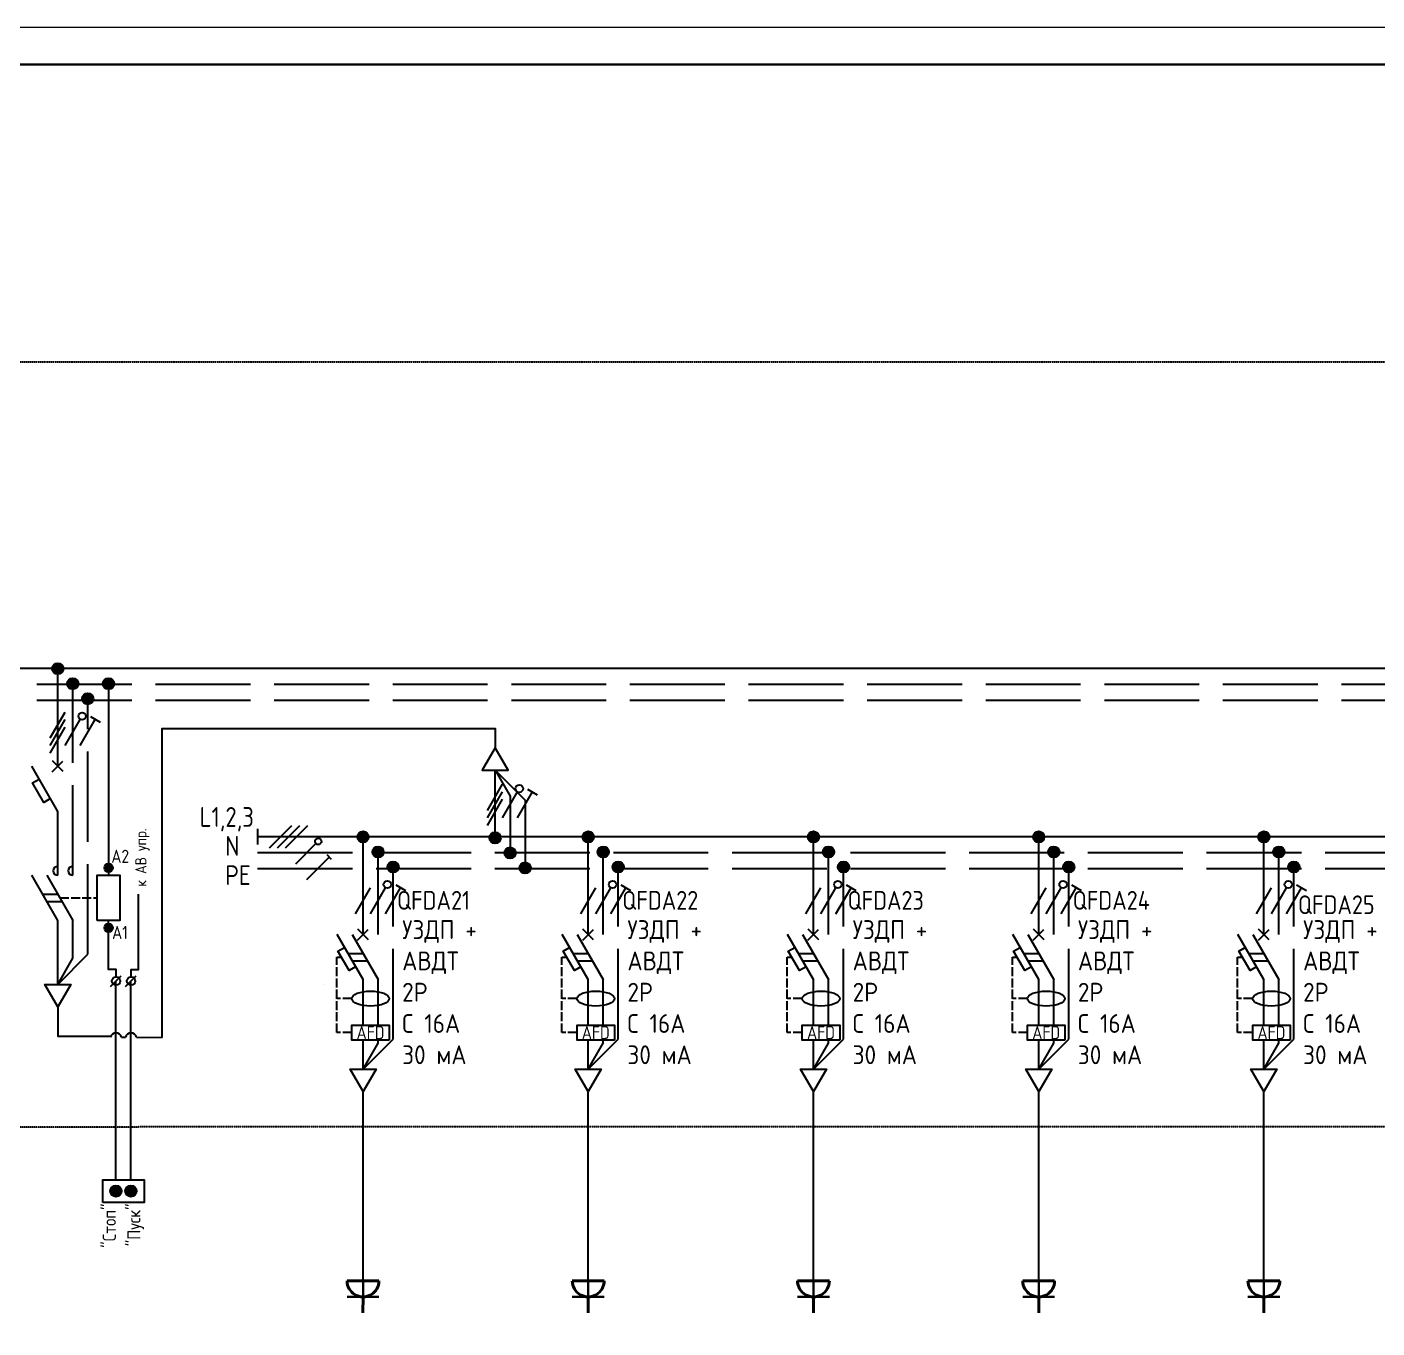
# Model space of a CAD drawing. Header units: millimetres. Extents: x -32 to 417638015, y -35 to 175284279.
# Drawn here: x 416435060 to 416453042, y 175224854 to 175242179 of the extents above; entities that cross this region are included whole.
import ezdxf
from ezdxf.enums import TextEntityAlignment as Align

# ---------------------------------------------------------------- set-up
doc = ezdxf.new("R2010")
doc.units = ezdxf.units.MM
doc.linetypes.add('ACAD_ISO02W100', pattern=[15, 12, -3])
doc.linetypes.add('DASHED2', pattern=[0.375, 0.25, -0.125])
for name, color, linetype in [('4_Однолинейная схема', 7, 'Continuous'), ('A-HATCH-WALL', 7, 'Continuous'), ('RAMKA', 7, 'Continuous')]:
    doc.layers.add(name, color=color, linetype=linetype)
doc.layers.add('ЭОМ_Розетки быт', color=5, linetype='Continuous', lineweight=30)
doc.styles.add('DS23_Isopeur', font='isocpeur.ttf')
doc.styles.add('gost 2.5', font='GOST_Common.ttf', dxfattribs={"width": 0.9, "height": 2.5})
doc.styles.add('GOST Common', font='GOST_Common.ttf', dxfattribs={"width": 0.9, "height": 350})
doc.styles.add('GOST Common ISO', font='GOST_Common.ttf', dxfattribs={"width": 0.9, "height": 2.5})
doc.styles.add('RAMKA', font='isocpeur.ttf', dxfattribs={"oblique": 15, "height": 5})
doc.styles.get("Standard").update_dxf_attribs({"font": 'arial.ttf'})

# ---------------------------------------------------------------- blocks, each defined once
blk = doc.blocks.new('*U521')
at = {"layer": '4_Однолинейная схема'}
blk.add_line((103000, 0), (0, 0), dxfattribs=at)
at = {"layer": '4_Однолинейная схема', "linetype": 'ACAD_ISO02W100', "ltscale": 100}
for p, q in [((0, -200), (103000, -200)), ((0, -400), (103000, -400))]:
    blk.add_line(p, q, dxfattribs=at)
blk = doc.blocks.new('*U1081')
at = {"lineweight": -2}
h = blk.add_hatch(color=256, dxfattribs=at)
h.dxf.hatch_style = 1
edge = h.paths.add_edge_path()
edge.add_arc((0, 0), 0.75, 0, 360)
h = blk.add_hatch(color=256, dxfattribs=at)
h.dxf.hatch_style = 1
edge = h.paths.add_edge_path()
edge.add_arc((6.76, -2), 0.75, 0, 360)
at = {"layer": 'A-HATCH-WALL', "lineweight": -2}
h = blk.add_hatch(color=256, dxfattribs=at)
h.dxf.hatch_style = 1
edge = h.paths.add_edge_path()
edge.add_arc((2, -2), 0.75, 0, 360)
h = blk.add_hatch(color=256, dxfattribs=at)
h.dxf.hatch_style = 1
edge = h.paths.add_edge_path()
edge.add_arc((4, -4), 0.75, 0, 360)
at = {"layer": 'A-HATCH-WALL'}
h = blk.add_hatch(color=0, dxfattribs=at)
h.dxf.hatch_style = 1
edge = h.paths.add_edge_path()
edge.add_arc((6.77, -26.52), 0.562, 0, 360)
h = blk.add_hatch(color=0, dxfattribs=at)
h.dxf.hatch_style = 1
edge = h.paths.add_edge_path()
edge.add_arc((6.77, -34.52), 0.562, 0, 360)
at = {"lineweight": -2}
for points in [[(0, -13), (0, 0)], [(-0.73, -13.73), (0.69, -12.31)], [(0.71, -13.71), (-0.71, -12.29)], [(0, -27.52), (0, -19), (-3.46, -13)], [(-0.98, -17.3), (-1.85, -17.8), (-3.35, -15.2), (-2.48, -14.7)], [(0, -42.04), (0, -33.52), (-3.46, -27.52)], [(-1.46, -27.52), (2, -33.52)], [(-2.02, -30.02), (-0.02, -30.02)], [(-1.44, -31.02), (0.56, -31.02)], [(7.04, -42.32), (8.46, -40.91)], [(9.04, -42.32), (10.46, -40.91)], [(35.42, -42.1), (35.42, -42.1)]]:
    blk.add_lwpolyline(points, dxfattribs=at)
at = {"linetype": 'ACAD_ISO02W100', "lineweight": -2}
for points in [[(2, -27.52), (2, -2)], [(0, -42.04), (4, -38.04), (4, -4)], [(0, -42.04), (2, -38.57), (2, -33.52)]]:
    blk.add_lwpolyline(points, dxfattribs=at)
for points in [[(6.76, -2), (6.77, -27.52)], [(9.77, -41.04), (9.77, -40.04), (10.77, -40.04), (10.77, -30.04)], [(7.77, -41.04), (7.77, -40.04), (6.77, -40.04), (6.77, -33.52)]]:
    blk.add_lwpolyline(points)
at = {"color": 1, "lineweight": -2}
for points in [[(-1, -9.23), (1, -5.77)], [(-1, -10.23), (1, -6.77)], [(1, -10.23), (3, -6.77)], [(3, -10.23), (5, -6.77)], [(4.35, -6.39), (5.65, -7.14)], [(-1, -11.23), (1, -7.77)]]:
    blk.add_lwpolyline(points, dxfattribs=at)
at = {"lineweight": -2}
for points in [[(5.27, -33.52), (5.27, -27.52), (8.27, -27.52), (8.27, -33.52)], [(0, -45.04), (-1.73, -42.04), (1.73, -42.04)]]:
    blk.add_lwpolyline(points, close=True, dxfattribs=at)
at = {"color": 1, "linetype": 'ACAD_ISO02W100', "lineweight": -2, "ltscale": 0.1}
blk.add_lwpolyline([(0.27, -30.52), (5.27, -30.52)], dxfattribs=at)
at = {"lineweight": -2}
for centre, radius in [((0, 0), 0.75), ((2, -2), 0.75), ((6.76, -2), 0.75), ((4, -4), 0.75), ((6.77, -26.52), 0.562), ((6.77, -34.52), 0.562), ((7.77, -41.6), 0.562), ((9.77, -41.6), 0.562)]:
    blk.add_circle(centre, radius, dxfattribs=at)
at = {"color": 1, "lineweight": -2}
blk.add_circle((3.25, -6.33), 0.5, dxfattribs=at)
for centre in [(0, -26.92), (2, -26.92)]:
    blk.add_arc(centre, 0.6, 90, 270)
at = {"insert": (11.27, -29.04), "char_height": 1.5, "width": 25.75, "attachment_point": 4, "rotation": 90, "style": 'GOST Common ISO'}
blk.add_mtext('к АВ упр.', dxfattribs=at)
at = {"char_height": 1.75, "width": 5.4908, "attachment_point": 5, "style": 'GOST Common ISO'}
for s, insert in [('А2', (8.32, -24.99)), ('А1', (8.29, -35.13))]:
    blk.add_mtext(s, dxfattribs=dict(at, insert=insert))
at = {"style": 'GOST Common ISO'}
blk.add_attdef('КЛЕММА_1', text='', height=1.75, dxfattribs=at).set_placement((7.21, -42.16), align=Align.TOP_RIGHT)
blk.add_attdef('КЛЕММА_2', text='', height=1.75, dxfattribs=at).set_placement((10.33, -42.16), align=Align.TOP_LEFT)
blk.add_attdef('УПРАВЛЕНИЕ', text='', height=1.75, rotation=90, dxfattribs=at).set_placement((8.76, -43.61), align=Align.MIDDLE_RIGHT)
blk = doc.blocks.new('*U1070')
at = {"lineweight": -2}
h = blk.add_hatch(color=256, dxfattribs=at)
h.dxf.hatch_style = 1
edge = h.paths.add_edge_path()
edge.add_arc((0, 0), 0.75, 0, 360)
at = {"layer": 'A-HATCH-WALL', "lineweight": -2}
h = blk.add_hatch(color=256, dxfattribs=at)
h.dxf.hatch_style = 1
edge = h.paths.add_edge_path()
edge.add_arc((2, -2), 0.75, 0, 360)
h = blk.add_hatch(color=256, dxfattribs=at)
h.dxf.hatch_style = 1
edge = h.paths.add_edge_path()
edge.add_arc((4, -4), 0.75, 0, 360)
at = {"lineweight": -2}
for points in [[(0, -13), (0, 0)], [(-0.73, -13.73), (0.69, -12.31)], [(0.71, -13.71), (-0.71, -12.29)], [(0, -25.05), (0, -19), (-3.46, -13)], [(-1.46, -13), (2, -19)], [(-0.98, -17.3), (-1.85, -17.8), (-3.35, -15.2), (-2.48, -14.7)], [(-2.02, -15.5), (-0.02, -15.5)], [(-1.44, -16.5), (0.56, -16.5)], [(0, -30.92), (0, -27.05)]]:
    blk.add_lwpolyline(points, dxfattribs=at)
at = {"linetype": 'ACAD_ISO02W100', "lineweight": -2}
for points in [[(2, -13), (2, -2)], [(4, -26.92), (4, -4)], [(2, -25.05), (2, -19)], [(0, -30.92), (4, -26.92)], [(0, -30.92), (2, -27.46), (2, -26.97)]]:
    blk.add_lwpolyline(points, dxfattribs=at)
at = {"color": 1, "lineweight": -2}
for points in [[(-1, -10.23), (1, -6.77)], [(1, -10.23), (3, -6.77)], [(3, -10.23), (5, -6.77)], [(4.35, -6.39), (5.65, -7.14)]]:
    blk.add_lwpolyline(points, dxfattribs=at)
at = {"color": 1, "linetype": 'ACAD_ISO02W100', "lineweight": -2, "ltscale": 0.1}
for points in [[(-3.5, -21.53), (-3.5, -21.53), (-3.5, -16), (-2.89, -16)], [(-1.5, -21.53), (-3.5, -21.53)], [(-1.5, -26.05), (-3.5, -26.05), (-3.5, -21.53)]]:
    blk.add_lwpolyline(points, dxfattribs=at)
at = {"lineweight": -2}
blk.add_lwpolyline([(0, -33.92), (-1.73, -30.92), (1.73, -30.92)], close=True, dxfattribs=at)
for centre in [(0, 0), (2, -2), (4, -4)]:
    blk.add_circle(centre, 0.75, dxfattribs=at)
at = {"color": 1, "lineweight": -2}
blk.add_circle((3.25, -6.33), 0.5, dxfattribs=at)
at = {"lineweight": -2}
blk.add_ellipse((1, -21.53), major_axis=(2.5, 0), ratio=0.4, dxfattribs=at)
at = {"style": 'GOST Common ISO', "width": 0.9}
blk.add_attdef('ФАЗА', text='', height=2.5, dxfattribs=at).set_placement((0, 2), align=Align.CENTER)
at = {"lineweight": -2}
blk.add_wipeout([(-1.49, -25.05), (3.5, -25.05), (3.5, -27.05), (-1.49, -27.05)], dxfattribs=at)
blk.add_lwpolyline([(3.5, -27.05), (-1.49, -27.05), (-1.49, -25.05), (3.5, -25.05)], close=True, dxfattribs=at)
at = {"lineweight": -2, "insert": (1, -26.05), "char_height": 1.75, "attachment_point": 5, "style": 'GOST Common ISO'}
blk.add_mtext_dynamic_manual_height_columns('AFD', width=4.9912, gutter_width=12.5, heights=[0], dxfattribs=at)
blk = doc.blocks.new('*U1071')
at = {"lineweight": -2}
h = blk.add_hatch(color=256, dxfattribs=at)
h.dxf.hatch_style = 1
edge = h.paths.add_edge_path()
edge.add_arc((0, 0), 0.75, 0, 360)
at = {"layer": 'A-HATCH-WALL', "lineweight": -2}
h = blk.add_hatch(color=256, dxfattribs=at)
h.dxf.hatch_style = 1
edge = h.paths.add_edge_path()
edge.add_arc((2, -2), 0.75, 0, 360)
h = blk.add_hatch(color=256, dxfattribs=at)
h.dxf.hatch_style = 1
edge = h.paths.add_edge_path()
edge.add_arc((4, -4), 0.75, 0, 360)
at = {"lineweight": -2}
for points in [[(0, -13), (0, 0)], [(-0.73, -13.73), (0.69, -12.31)], [(0.71, -13.71), (-0.71, -12.29)], [(0, -25.05), (0, -19), (-3.46, -13)], [(-1.46, -13), (2, -19)], [(-0.98, -17.3), (-1.85, -17.8), (-3.35, -15.2), (-2.48, -14.7)], [(-2.02, -15.5), (-0.02, -15.5)], [(-1.44, -16.5), (0.56, -16.5)], [(0, -30.92), (0, -27.05)]]:
    blk.add_lwpolyline(points, dxfattribs=at)
at = {"linetype": 'ACAD_ISO02W100', "lineweight": -2}
for points in [[(2, -13), (2, -2)], [(4, -26.92), (4, -4)], [(2, -25.05), (2, -19)], [(0, -30.92), (4, -26.92)], [(0, -30.92), (2, -27.46), (2, -26.97)]]:
    blk.add_lwpolyline(points, dxfattribs=at)
at = {"color": 1, "lineweight": -2}
for points in [[(-1, -10.23), (1, -6.77)], [(1, -10.23), (3, -6.77)], [(3, -10.23), (5, -6.77)], [(4.35, -6.39), (5.65, -7.14)]]:
    blk.add_lwpolyline(points, dxfattribs=at)
at = {"color": 1, "linetype": 'ACAD_ISO02W100', "lineweight": -2, "ltscale": 0.1}
for points in [[(-3.5, -21.53), (-3.5, -21.53), (-3.5, -16), (-2.89, -16)], [(-1.5, -21.53), (-3.5, -21.53)], [(-1.5, -26.05), (-3.5, -26.05), (-3.5, -21.53)]]:
    blk.add_lwpolyline(points, dxfattribs=at)
at = {"lineweight": -2}
blk.add_lwpolyline([(0, -33.92), (-1.73, -30.92), (1.73, -30.92)], close=True, dxfattribs=at)
for centre in [(0, 0), (2, -2), (4, -4)]:
    blk.add_circle(centre, 0.75, dxfattribs=at)
at = {"color": 1, "lineweight": -2}
blk.add_circle((3.25, -6.33), 0.5, dxfattribs=at)
at = {"lineweight": -2}
blk.add_ellipse((1, -21.53), major_axis=(2.5, 0), ratio=0.4, dxfattribs=at)
at = {"style": 'GOST Common ISO', "width": 0.9}
blk.add_attdef('ФАЗА', text='', height=2.5, dxfattribs=at).set_placement((0, 2), align=Align.CENTER)
at = {"lineweight": -2}
blk.add_wipeout([(-1.49, -25.05), (3.5, -25.05), (3.5, -27.05), (-1.49, -27.05)], dxfattribs=at)
blk.add_lwpolyline([(3.5, -27.05), (-1.49, -27.05), (-1.49, -25.05), (3.5, -25.05)], close=True, dxfattribs=at)
at = {"lineweight": -2, "insert": (1, -26.05), "char_height": 1.75, "attachment_point": 5, "style": 'GOST Common ISO'}
blk.add_mtext_dynamic_manual_height_columns('AFD', width=4.9912, gutter_width=12.5, heights=[0], dxfattribs=at)
blk = doc.blocks.new('*U1072')
at = {"lineweight": -2}
h = blk.add_hatch(color=256, dxfattribs=at)
h.dxf.hatch_style = 1
edge = h.paths.add_edge_path()
edge.add_arc((0, 0), 0.75, 0, 360)
at = {"layer": 'A-HATCH-WALL', "lineweight": -2}
h = blk.add_hatch(color=256, dxfattribs=at)
h.dxf.hatch_style = 1
edge = h.paths.add_edge_path()
edge.add_arc((2, -2), 0.75, 0, 360)
h = blk.add_hatch(color=256, dxfattribs=at)
h.dxf.hatch_style = 1
edge = h.paths.add_edge_path()
edge.add_arc((4, -4), 0.75, 0, 360)
at = {"lineweight": -2}
for points in [[(0, -13), (0, 0)], [(-0.73, -13.73), (0.69, -12.31)], [(0.71, -13.71), (-0.71, -12.29)], [(0, -25.05), (0, -19), (-3.46, -13)], [(-1.46, -13), (2, -19)], [(-0.98, -17.3), (-1.85, -17.8), (-3.35, -15.2), (-2.48, -14.7)], [(-2.02, -15.5), (-0.02, -15.5)], [(-1.44, -16.5), (0.56, -16.5)], [(0, -30.92), (0, -27.05)]]:
    blk.add_lwpolyline(points, dxfattribs=at)
at = {"linetype": 'ACAD_ISO02W100', "lineweight": -2}
for points in [[(2, -13), (2, -2)], [(4, -26.92), (4, -4)], [(2, -25.05), (2, -19)], [(0, -30.92), (4, -26.92)], [(0, -30.92), (2, -27.46), (2, -26.97)]]:
    blk.add_lwpolyline(points, dxfattribs=at)
at = {"color": 1, "lineweight": -2}
for points in [[(-1, -10.23), (1, -6.77)], [(1, -10.23), (3, -6.77)], [(3, -10.23), (5, -6.77)], [(4.35, -6.39), (5.65, -7.14)]]:
    blk.add_lwpolyline(points, dxfattribs=at)
at = {"color": 1, "linetype": 'ACAD_ISO02W100', "lineweight": -2, "ltscale": 0.1}
for points in [[(-3.5, -21.53), (-3.5, -21.53), (-3.5, -16), (-2.89, -16)], [(-1.5, -21.53), (-3.5, -21.53)], [(-1.5, -26.05), (-3.5, -26.05), (-3.5, -21.53)]]:
    blk.add_lwpolyline(points, dxfattribs=at)
at = {"lineweight": -2}
blk.add_lwpolyline([(0, -33.92), (-1.73, -30.92), (1.73, -30.92)], close=True, dxfattribs=at)
for centre in [(0, 0), (2, -2), (4, -4)]:
    blk.add_circle(centre, 0.75, dxfattribs=at)
at = {"color": 1, "lineweight": -2}
blk.add_circle((3.25, -6.33), 0.5, dxfattribs=at)
at = {"lineweight": -2}
blk.add_ellipse((1, -21.53), major_axis=(2.5, 0), ratio=0.4, dxfattribs=at)
at = {"style": 'GOST Common ISO', "width": 0.9}
blk.add_attdef('ФАЗА', text='', height=2.5, dxfattribs=at).set_placement((0, 2), align=Align.CENTER)
at = {"lineweight": -2}
blk.add_wipeout([(-1.49, -25.05), (3.5, -25.05), (3.5, -27.05), (-1.49, -27.05)], dxfattribs=at)
blk.add_lwpolyline([(3.5, -27.05), (-1.49, -27.05), (-1.49, -25.05), (3.5, -25.05)], close=True, dxfattribs=at)
at = {"lineweight": -2, "insert": (1, -26.05), "char_height": 1.75, "attachment_point": 5, "style": 'GOST Common ISO'}
blk.add_mtext_dynamic_manual_height_columns('AFD', width=4.9912, gutter_width=12.5, heights=[0], dxfattribs=at)
blk = doc.blocks.new('*U1073')
at = {"lineweight": -2}
h = blk.add_hatch(color=256, dxfattribs=at)
h.dxf.hatch_style = 1
edge = h.paths.add_edge_path()
edge.add_arc((0, 0), 0.75, 0, 360)
at = {"layer": 'A-HATCH-WALL', "lineweight": -2}
h = blk.add_hatch(color=256, dxfattribs=at)
h.dxf.hatch_style = 1
edge = h.paths.add_edge_path()
edge.add_arc((2, -2), 0.75, 0, 360)
h = blk.add_hatch(color=256, dxfattribs=at)
h.dxf.hatch_style = 1
edge = h.paths.add_edge_path()
edge.add_arc((4, -4), 0.75, 0, 360)
at = {"lineweight": -2}
for points in [[(0, -13), (0, 0)], [(-0.73, -13.73), (0.69, -12.31)], [(0.71, -13.71), (-0.71, -12.29)], [(0, -25.05), (0, -19), (-3.46, -13)], [(-1.46, -13), (2, -19)], [(-0.98, -17.3), (-1.85, -17.8), (-3.35, -15.2), (-2.48, -14.7)], [(-2.02, -15.5), (-0.02, -15.5)], [(-1.44, -16.5), (0.56, -16.5)], [(0, -30.92), (0, -27.05)]]:
    blk.add_lwpolyline(points, dxfattribs=at)
at = {"linetype": 'ACAD_ISO02W100', "lineweight": -2}
for points in [[(2, -13), (2, -2)], [(4, -26.92), (4, -4)], [(2, -25.05), (2, -19)], [(0, -30.92), (4, -26.92)], [(0, -30.92), (2, -27.46), (2, -26.97)]]:
    blk.add_lwpolyline(points, dxfattribs=at)
at = {"color": 1, "lineweight": -2}
for points in [[(-1, -10.23), (1, -6.77)], [(1, -10.23), (3, -6.77)], [(3, -10.23), (5, -6.77)], [(4.35, -6.39), (5.65, -7.14)]]:
    blk.add_lwpolyline(points, dxfattribs=at)
at = {"color": 1, "linetype": 'ACAD_ISO02W100', "lineweight": -2, "ltscale": 0.1}
for points in [[(-3.5, -21.53), (-3.5, -21.53), (-3.5, -16), (-2.89, -16)], [(-1.5, -21.53), (-3.5, -21.53)], [(-1.5, -26.05), (-3.5, -26.05), (-3.5, -21.53)]]:
    blk.add_lwpolyline(points, dxfattribs=at)
at = {"lineweight": -2}
blk.add_lwpolyline([(0, -33.92), (-1.73, -30.92), (1.73, -30.92)], close=True, dxfattribs=at)
for centre in [(0, 0), (2, -2), (4, -4)]:
    blk.add_circle(centre, 0.75, dxfattribs=at)
at = {"color": 1, "lineweight": -2}
blk.add_circle((3.25, -6.33), 0.5, dxfattribs=at)
at = {"lineweight": -2}
blk.add_ellipse((1, -21.53), major_axis=(2.5, 0), ratio=0.4, dxfattribs=at)
at = {"style": 'GOST Common ISO', "width": 0.9}
blk.add_attdef('ФАЗА', text='', height=2.5, dxfattribs=at).set_placement((0, 2), align=Align.CENTER)
at = {"lineweight": -2}
blk.add_wipeout([(-1.49, -25.05), (3.5, -25.05), (3.5, -27.05), (-1.49, -27.05)], dxfattribs=at)
blk.add_lwpolyline([(3.5, -27.05), (-1.49, -27.05), (-1.49, -25.05), (3.5, -25.05)], close=True, dxfattribs=at)
at = {"lineweight": -2, "insert": (1, -26.05), "char_height": 1.75, "attachment_point": 5, "style": 'GOST Common ISO'}
blk.add_mtext_dynamic_manual_height_columns('AFD', width=4.9912, gutter_width=12.5, heights=[0], dxfattribs=at)
blk = doc.blocks.new('*U1074')
at = {"lineweight": -2}
h = blk.add_hatch(color=256, dxfattribs=at)
h.dxf.hatch_style = 1
edge = h.paths.add_edge_path()
edge.add_arc((0, 0), 0.75, 0, 360)
at = {"layer": 'A-HATCH-WALL', "lineweight": -2}
h = blk.add_hatch(color=256, dxfattribs=at)
h.dxf.hatch_style = 1
edge = h.paths.add_edge_path()
edge.add_arc((2, -2), 0.75, 0, 360)
h = blk.add_hatch(color=256, dxfattribs=at)
h.dxf.hatch_style = 1
edge = h.paths.add_edge_path()
edge.add_arc((4, -4), 0.75, 0, 360)
at = {"lineweight": -2}
for points in [[(0, -13), (0, 0)], [(-0.73, -13.73), (0.69, -12.31)], [(0.71, -13.71), (-0.71, -12.29)], [(0, -25.05), (0, -19), (-3.46, -13)], [(-1.46, -13), (2, -19)], [(-0.98, -17.3), (-1.85, -17.8), (-3.35, -15.2), (-2.48, -14.7)], [(-2.02, -15.5), (-0.02, -15.5)], [(-1.44, -16.5), (0.56, -16.5)], [(0, -30.92), (0, -27.05)]]:
    blk.add_lwpolyline(points, dxfattribs=at)
at = {"linetype": 'ACAD_ISO02W100', "lineweight": -2}
for points in [[(2, -13), (2, -2)], [(4, -26.92), (4, -4)], [(2, -25.05), (2, -19)], [(0, -30.92), (4, -26.92)], [(0, -30.92), (2, -27.46), (2, -26.97)]]:
    blk.add_lwpolyline(points, dxfattribs=at)
at = {"color": 1, "lineweight": -2}
for points in [[(-1, -10.23), (1, -6.77)], [(1, -10.23), (3, -6.77)], [(3, -10.23), (5, -6.77)], [(4.35, -6.39), (5.65, -7.14)]]:
    blk.add_lwpolyline(points, dxfattribs=at)
at = {"color": 1, "linetype": 'ACAD_ISO02W100', "lineweight": -2, "ltscale": 0.1}
for points in [[(-3.5, -21.53), (-3.5, -21.53), (-3.5, -16), (-2.89, -16)], [(-1.5, -21.53), (-3.5, -21.53)], [(-1.5, -26.05), (-3.5, -26.05), (-3.5, -21.53)]]:
    blk.add_lwpolyline(points, dxfattribs=at)
at = {"lineweight": -2}
blk.add_lwpolyline([(0, -33.92), (-1.73, -30.92), (1.73, -30.92)], close=True, dxfattribs=at)
for centre in [(0, 0), (2, -2), (4, -4)]:
    blk.add_circle(centre, 0.75, dxfattribs=at)
at = {"color": 1, "lineweight": -2}
blk.add_circle((3.25, -6.33), 0.5, dxfattribs=at)
at = {"lineweight": -2}
blk.add_ellipse((1, -21.53), major_axis=(2.5, 0), ratio=0.4, dxfattribs=at)
at = {"style": 'GOST Common ISO', "width": 0.9}
blk.add_attdef('ФАЗА', text='', height=2.5, dxfattribs=at).set_placement((0, 2), align=Align.CENTER)
at = {"lineweight": -2}
blk.add_wipeout([(-1.49, -25.05), (3.5, -25.05), (3.5, -27.05), (-1.49, -27.05)], dxfattribs=at)
blk.add_lwpolyline([(3.5, -27.05), (-1.49, -27.05), (-1.49, -25.05), (3.5, -25.05)], close=True, dxfattribs=at)
at = {"lineweight": -2, "insert": (1, -26.05), "char_height": 1.75, "attachment_point": 5, "style": 'GOST Common ISO'}
blk.add_mtext_dynamic_manual_height_columns('AFD', width=4.9912, gutter_width=12.5, heights=[0], dxfattribs=at)
blk = doc.blocks.new('*U1063')
at = {"lineweight": -2}
h = blk.add_hatch(color=256, dxfattribs=at)
h.dxf.hatch_style = 1
edge = h.paths.add_edge_path()
edge.add_arc((0, 24.52), 0.75, 0, 360)
h = blk.add_hatch(color=256, dxfattribs=at)
h.dxf.hatch_style = 1
edge = h.paths.add_edge_path()
edge.add_arc((2, 22.52), 0.75, 0, 360)
h = blk.add_hatch(color=256, dxfattribs=at)
h.dxf.hatch_style = 1
edge = h.paths.add_edge_path()
edge.add_arc((4, 20.52), 0.75, 0, 360)
blk.add_lwpolyline([(0, 36.52), (-1.73, 33.52), (1.73, 33.52)], close=True, dxfattribs=at)
blk.add_lwpolyline([(0, 24.52), (0, 33.52)], dxfattribs=at)
at = {"linetype": 'ACAD_ISO02W100', "lineweight": -2}
for points in [[(0, 33.52), (2, 30.05), (2, 22.52)], [(0, 33.52), (4, 29.52), (4, 20.52)]]:
    blk.add_lwpolyline(points, dxfattribs=at)
at = {"color": 1, "lineweight": -2}
for points in [[(-1.03, 28.18), (0.97, 31.65)], [(-1.03, 27.18), (0.97, 30.65)], [(0.97, 27.18), (2.97, 30.65)], [(2.97, 27.18), (4.97, 30.65)], [(4.32, 31.02), (5.62, 30.27)], [(-1.03, 26.18), (0.97, 29.65)]]:
    blk.add_lwpolyline(points, dxfattribs=at)
blk.add_circle((3.22, 31.08), 0.5, dxfattribs=at)
at = {"lineweight": -2}
for centre in [(0, 24.52), (2, 22.52), (4, 20.52)]:
    blk.add_circle(centre, 0.75, dxfattribs=at)
blk = doc.blocks.new('*U459')
at = {"layer": '4_Однолинейная схема'}
for p, q in [((0, 100), (0, -100)), ((25000, 0), (0, 0)), ((25000, 100), (25000, -100))]:
    blk.add_line(p, q, dxfattribs=at)
at = {"layer": '4_Однолинейная схема', "color": 1}
for p, q in [((151, -141), (434, 141)), ((251, -141), (534, 141)), ((351, -141), (634, 141)), ((484, -341), (738, -87)), ((623, -541), (906, -259))]:
    blk.add_line(p, q, dxfattribs=at)
at = {"layer": '4_Однолинейная схема', "linetype": 'ACAD_ISO02W100', "ltscale": 100}
for p, q in [((0, -200), (25000, -200)), ((0, -400), (25000, -400))]:
    blk.add_line(p, q, dxfattribs=at)
at = {"layer": '4_Однолинейная схема', "color": 1}
blk.add_lwpolyline([(934, -286), (878, -231)], dxfattribs=at)
blk.add_circle((767, -59), 40.4, dxfattribs=at)
at = {"layer": '4_Однолинейная схема', "style": 'gost 2.5', "width": 0.875}
for s, p in [('L1,2,3', (-733, 125)), ('N', (-409, -241)), ('PE', (-409, -611))]:
    blk.add_text(s, height=250, dxfattribs=at).set_placement(p)
blk = doc.blocks.new('*U1068')
at = {"lineweight": 5, "transparency": 33554687}
blk.add_lwpolyline([(0, 0), (0, 420), (1486, 420), (1486, 0)], close=True, dxfattribs=at)
at = {"lineweight": 30, "transparency": 33554687}
blk.add_lwpolyline([(20, 5), (20, 415), (1481, 415), (1481, 5)], close=True, dxfattribs=at)
at = {"transparency": 33554687, "style": 'RAMKA', "oblique": 15, "width": 0.9}
for tag, height, p in [('СТРАНИЦА', 0.00025, (1481, 415)), ('ДАТА1', 2.5, (1356, 32.5)), ('ДАТА2', 2.5, (1356, 27.5)), ('СТАДИЯ', 2.5, (1438.5, 25)), ('ЛИСТ', 2.5, (1453.5, 25)), ('ЛИСТОВ', 2.5, (1471, 25)), ('ДАТА3', 2.5, (1356, 22.5)), ('ДАТА4', 2.5, (1356, 17.5)), ('ДАТА5', 2.5, (1356, 12.5)), ('ДАТА6', 2.5, (1356, 7.5))]:
    blk.add_attdef(tag, text='', height=height, dxfattribs=at).set_placement(p, align=Align.MIDDLE_CENTER)
at = {"transparency": 33554687, "style": 'RAMKA', "oblique": 15, "width": 0.9, "flags": 8}
blk.add_attdef('ШИФР', text='', height=5, dxfattribs=at).set_placement((1421, 55), align=Align.MIDDLE_CENTER)
at = {"transparency": 33554687, "style": 'RAMKA', "oblique": 15, "width": 0.9}
for tag, p in [('ДОЛЖНОСТЬ1', (1297, 32.5)), ('ФИО1', (1317, 32.5)), ('ДОЛЖНОСТЬ2', (1297, 27.5)), ('ФИО2', (1317, 27.5)), ('ДОЛЖНОСТЬ3', (1297, 22.5)), ('ФИО3', (1317, 22.5)), ('ДОЛЖНОСТЬ4', (1297, 17.5)), ('ФИО4', (1317, 17.5)), ('ДОЛЖНОСТЬ5', (1297, 12.5)), ('ФИО5', (1317, 12.5)), ('ДОЛЖНОСТЬ6', (1297, 7.5)), ('ФИО6', (1317, 7.5))]:
    blk.add_attdef(tag, text='', height=2.5, dxfattribs=at).set_placement(p, align=Align.MIDDLE_LEFT)
at = {"lineweight": 13, "transparency": 33554687, "oblique": 15, "width": 0.9}
for tag, flags, p in [('НАИМЕНОВАНИЕ', 128, (1396, 12.5)), ('КОМПАНИЯ', 15, (1456, 12.5))]:
    blk.add_attdef(tag, text='', height=2.5, dxfattribs=dict(at, flags=flags)).set_placement(p, align=Align.MIDDLE_CENTER)
at = {"transparency": 33554687, "style": 'RAMKA', "oblique": 15, "width": 0.9, "flags": 8}
blk.add_attdef('ФОРМАТЛИСТА', text='', height=2.5, dxfattribs=at).set_placement((1452, 2.5), align=Align.MIDDLE_LEFT)
at = {"lineweight": 5, "transparency": 33554687, "oblique": 15, "width": 0.9, "flags": 128}
blk.add_attdef('ОБЪЕКТ', text='', height=2.5, dxfattribs=at).set_placement((1421, 42.5), align=Align.MIDDLE_CENTER)
blk = doc.blocks.new('*U74')
at = {"color": 0, "lineweight": 40}
for p, q in [((18, 249), (-18, -249)), ((249, -18), (499, -37))]:
    blk.add_line(p, q, dxfattribs=at)
at = {"color": 0}
for p, q in [((268, 231), (231, -268)), ((0, 0), (249, -18))]:
    blk.add_line(p, q, dxfattribs=at)
at = {"color": 0, "lineweight": 40}
blk.add_arc((0, 0), 250, 265.799, 85.799, dxfattribs=at)
at = {"color": 7, "style": 'GOST Common', "width": 0.9}
for tag, p in [('КОЛВО', (36, 425)), ('ВЫСОТА', (294, -391))]:
    blk.add_attdef(tag, p, '', height=350, dxfattribs=at)
at = {"color": 7, "linetype": 'ByBlock', "style": 'GOST Common', "width": 0.9}
blk.add_attdef('ГРУППА', text='', height=350, dxfattribs=at).set_placement((-568, 0), align=Align.RIGHT)
blk = doc.blocks.new('*U1052')
at = {"linetype": 'ByBlock', "lineweight": -2}
blk.add_lwpolyline([(0, -1), (0, 443.7)], dxfattribs=at)
at = {"layer": 'ЭОМ_Розетки быт', "color": 0, "xscale": 0.15, "yscale": 0.15, "zscale": 0.15, "rotation": 274.1958433846598}
blk.add_blockref('*U74', (0, -1), dxfattribs=at)
at = {"style": 'GOST Common ISO'}
for tag, p in [('ТРАССА', (-0.3, 0)), ('1_СТРОКА', (4.4, 0)), ('2_СТРОКА', (9.2, 0)), ('3_СТРОКА', (13.9, 0)), ('4_СТРОКА', (18.4, -0.2))]:
    blk.add_attdef(tag, p, '', height=2.5, rotation=90, dxfattribs=at)
blk = doc.blocks.new('*U1053')
at = {"linetype": 'ByBlock', "lineweight": -2}
blk.add_lwpolyline([(0, -1), (0, 443.7)], dxfattribs=at)
at = {"layer": 'ЭОМ_Розетки быт', "color": 0, "xscale": 0.15, "yscale": 0.15, "zscale": 0.15, "rotation": 274.1958433846598}
blk.add_blockref('*U74', (0, -1), dxfattribs=at)
at = {"style": 'GOST Common ISO'}
for tag, p in [('ТРАССА', (-0.3, 0)), ('1_СТРОКА', (4.4, 0)), ('2_СТРОКА', (9.2, 0)), ('3_СТРОКА', (13.9, 0)), ('4_СТРОКА', (18.4, -0.2))]:
    blk.add_attdef(tag, p, '', height=2.5, rotation=90, dxfattribs=at)
blk = doc.blocks.new('*U1054')
at = {"linetype": 'ByBlock', "lineweight": -2}
blk.add_lwpolyline([(0, -1), (0, 443.7)], dxfattribs=at)
at = {"layer": 'ЭОМ_Розетки быт', "color": 0, "xscale": 0.15, "yscale": 0.15, "zscale": 0.15, "rotation": 274.1958433846598}
blk.add_blockref('*U74', (0, -1), dxfattribs=at)
at = {"style": 'GOST Common ISO'}
for tag, p in [('ТРАССА', (-0.3, 0)), ('1_СТРОКА', (4.4, 0)), ('2_СТРОКА', (9.2, 0)), ('3_СТРОКА', (13.9, 0)), ('4_СТРОКА', (18.4, -0.2))]:
    blk.add_attdef(tag, p, '', height=2.5, rotation=90, dxfattribs=at)
blk = doc.blocks.new('*U1055')
at = {"linetype": 'ByBlock', "lineweight": -2}
blk.add_lwpolyline([(0, -1), (0, 443.7)], dxfattribs=at)
at = {"layer": 'ЭОМ_Розетки быт', "color": 0, "xscale": 0.15, "yscale": 0.15, "zscale": 0.15, "rotation": 274.1958433846598}
blk.add_blockref('*U74', (0, -1), dxfattribs=at)
at = {"style": 'GOST Common ISO'}
for tag, p in [('ТРАССА', (-0.3, 0)), ('1_СТРОКА', (4.4, 0)), ('2_СТРОКА', (9.2, 0)), ('3_СТРОКА', (13.9, 0)), ('4_СТРОКА', (18.4, -0.2))]:
    blk.add_attdef(tag, p, '', height=2.5, rotation=90, dxfattribs=at)
blk = doc.blocks.new('*U1056')
at = {"linetype": 'ByBlock', "lineweight": -2}
blk.add_lwpolyline([(0, -1), (0, 443.7)], dxfattribs=at)
at = {"layer": 'ЭОМ_Розетки быт', "color": 0, "xscale": 0.15, "yscale": 0.15, "zscale": 0.15, "rotation": 274.1958433846598}
blk.add_blockref('*U74', (0, -1), dxfattribs=at)
at = {"style": 'GOST Common ISO'}
for tag, p in [('ТРАССА', (-0.3, 0)), ('1_СТРОКА', (4.4, 0)), ('2_СТРОКА', (9.2, 0)), ('3_СТРОКА', (13.9, 0)), ('4_СТРОКА', (18.4, -0.2))]:
    blk.add_attdef(tag, p, '', height=2.5, rotation=90, dxfattribs=at)

msp = doc.modelspace()

# ---------------------------------------------------------------- hatches: boundary and pattern name
at = {"lineweight": -2}
h = msp.add_hatch(color=1, dxfattribs=at)
h.dxf.hatch_style = 1
h.paths.add_polyline_path([(416436245, 175226602, 1), (416436245, 175226752, 1)])
h = msp.add_hatch(color=82, dxfattribs=at)
h.dxf.hatch_style = 1
h.paths.add_polyline_path([(416436445, 175226602, 1), (416436445, 175226752, 1)])

# ---------------------------------------------------------------- linework, layer by layer
at = {"linetype": 'DASHED2'}
msp.add_lwpolyline([(416373752, 175227516), (416373752, 175237720), (416487189, 175237720), (416487186, 175227542)], close=True, dxfattribs=at)
at = {"lineweight": -2}
for points in [[(416436860, 175228724), (416436860, 175232837), (416441297, 175232837), (416441297, 175232581)], [(416435470, 175229130), (416435470, 175228741), (416436172, 175228741)], [(416436319, 175228726), (416436372, 175228726)], [(416436519, 175228726), (416436860, 175228724)]]:
    msp.add_lwpolyline(points, dxfattribs=at)
for points in [[(416436245, 175226827), (416436245, 175229472)], [(416436445, 175226827), (416436445, 175229472)]]:
    msp.add_lwpolyline(points)
msp.add_lwpolyline([(416436070, 175226527), (416436070, 175226827), (416436620, 175226827), (416436620, 175226527)], close=True, dxfattribs=at)
at = {"lineweight": 25}
for centre in [(416436245, 175226677), (416436445, 175226677)]:
    msp.add_circle(centre, 75, dxfattribs=at)
at = {"lineweight": -2}
for centre in [(416436246, 175228710), (416436446, 175228710)]:
    msp.add_arc(centre, 75.1, 12.282, 167.718, dxfattribs=at)

# ---------------------------------------------------------------- block references
at = {"xscale": 100, "yscale": 100, "zscale": 100}
for name, p in [('*U1081', (416435470, 175233634)), ('*U1063', (416441295, 175228929))]:
    msp.add_blockref(name, p, dxfattribs=at)
at = {"layer": '4_Однолинейная схема', "color": 0, "xscale": 1.05321876077635, "yscale": 1.05321876077635, "zscale": 1.05321876077635}
msp.add_blockref('*U521', (416375159, 175233637), dxfattribs=at)

# ---------------------------------------------------------------- texts
at = {"color": 1, "insert": (416436069, 175226512), "char_height": 175, "width": 503.44, "attachment_point": 3, "rotation": 90, "style": 'GOST Common ISO'}
msp.add_mtext('\\pxt2;"Стоп"', dxfattribs=at)
at = {"color": 82, "insert": (416436619, 175226512), "char_height": 175, "width": 503.44, "attachment_point": 9, "rotation": 90, "style": 'GOST Common ISO'}
msp.add_mtext('\\pxt2;"Пуск"', dxfattribs=at)

# ---------------------------------------------------------------- next in the draw order: block references
at = {"xscale": 100, "yscale": 100, "zscale": 100}
for name, p in [('*U1070', (416439536, 175231393)), ('*U1071', (416442536, 175231393)), ('*U1072', (416445536, 175231393)), ('*U1073', (416448536, 175231393)), ('*U1074', (416451536, 175231393))]:
    msp.add_blockref(name, p, dxfattribs=at)

# ---------------------------------------------------------------- next in the draw order: block references
at = {"color": 1, "xscale": 5.664893170372438, "yscale": 5.664893170372438, "zscale": 5.664893170372438}
for name, p in [('*U1052', (416439536, 175225487)), ('*U1053', (416442536, 175225487)), ('*U1054', (416445536, 175225487)), ('*U1055', (416448536, 175225487)), ('*U1056', (416451536, 175225487))]:
    msp.add_blockref(name, p, dxfattribs=at)
at = {"layer": '4_Однолинейная схема', "color": 0, "xscale": 1.05321876077635, "yscale": 1.05321876077635, "zscale": 1.05321876077635}
msp.add_blockref('*U459', (416438132, 175231396), dxfattribs=at)
at = {"layer": 'RAMKA', "transparency": 33554687, "xscale": 100, "yscale": 100, "zscale": 100}
msp.add_blockref('*U1068', (416364644, 175200179), dxfattribs=at)

# ---------------------------------------------------------------- next in the draw order: texts
at = {"char_height": 250, "attachment_point": 1}
for s, insert, width, style in [('QFDA21', (416439989, 175230674), 849.79, 'GOST Common'), ('QFDA22', (416442989, 175230674), 849.79, 'GOST Common'), ('QFDA23', (416445989, 175230674), 849.79, 'GOST Common'), ('QFDA24', (416448989, 175230674), 849.79, 'GOST Common'), ('QFDA25', (416451989, 175230615), 849.79, 'GOST Common'), ('{\\W0.9;УЗДП + АВДТ\\P2Р\\PС 16А\\P30 мА}', (416440058, 175230284), 1244.38, 'DS23_Isopeur'), ('{\\W0.9;УЗДП + АВДТ\\P2Р\\PС 16А\\P30 мА}', (416443058, 175230284), 1244.38, 'DS23_Isopeur'), ('{\\W0.9;УЗДП + АВДТ\\P2Р\\PС 16А\\P30 мА}', (416446058, 175230284), 1244.38, 'DS23_Isopeur'), ('{\\W0.9;УЗДП + АВДТ\\P2Р\\PС 16А\\P30 мА}', (416449058, 175230284), 1244.38, 'DS23_Isopeur'), ('{\\W0.9;УЗДП + АВДТ\\P2Р\\PС 16А\\P30 мА}', (416452058, 175230284), 1244.38, 'DS23_Isopeur')]:
    msp.add_mtext(s, dxfattribs=dict(at, insert=insert, width=width, style=style))

doc.saveas('drawing.dxf')
